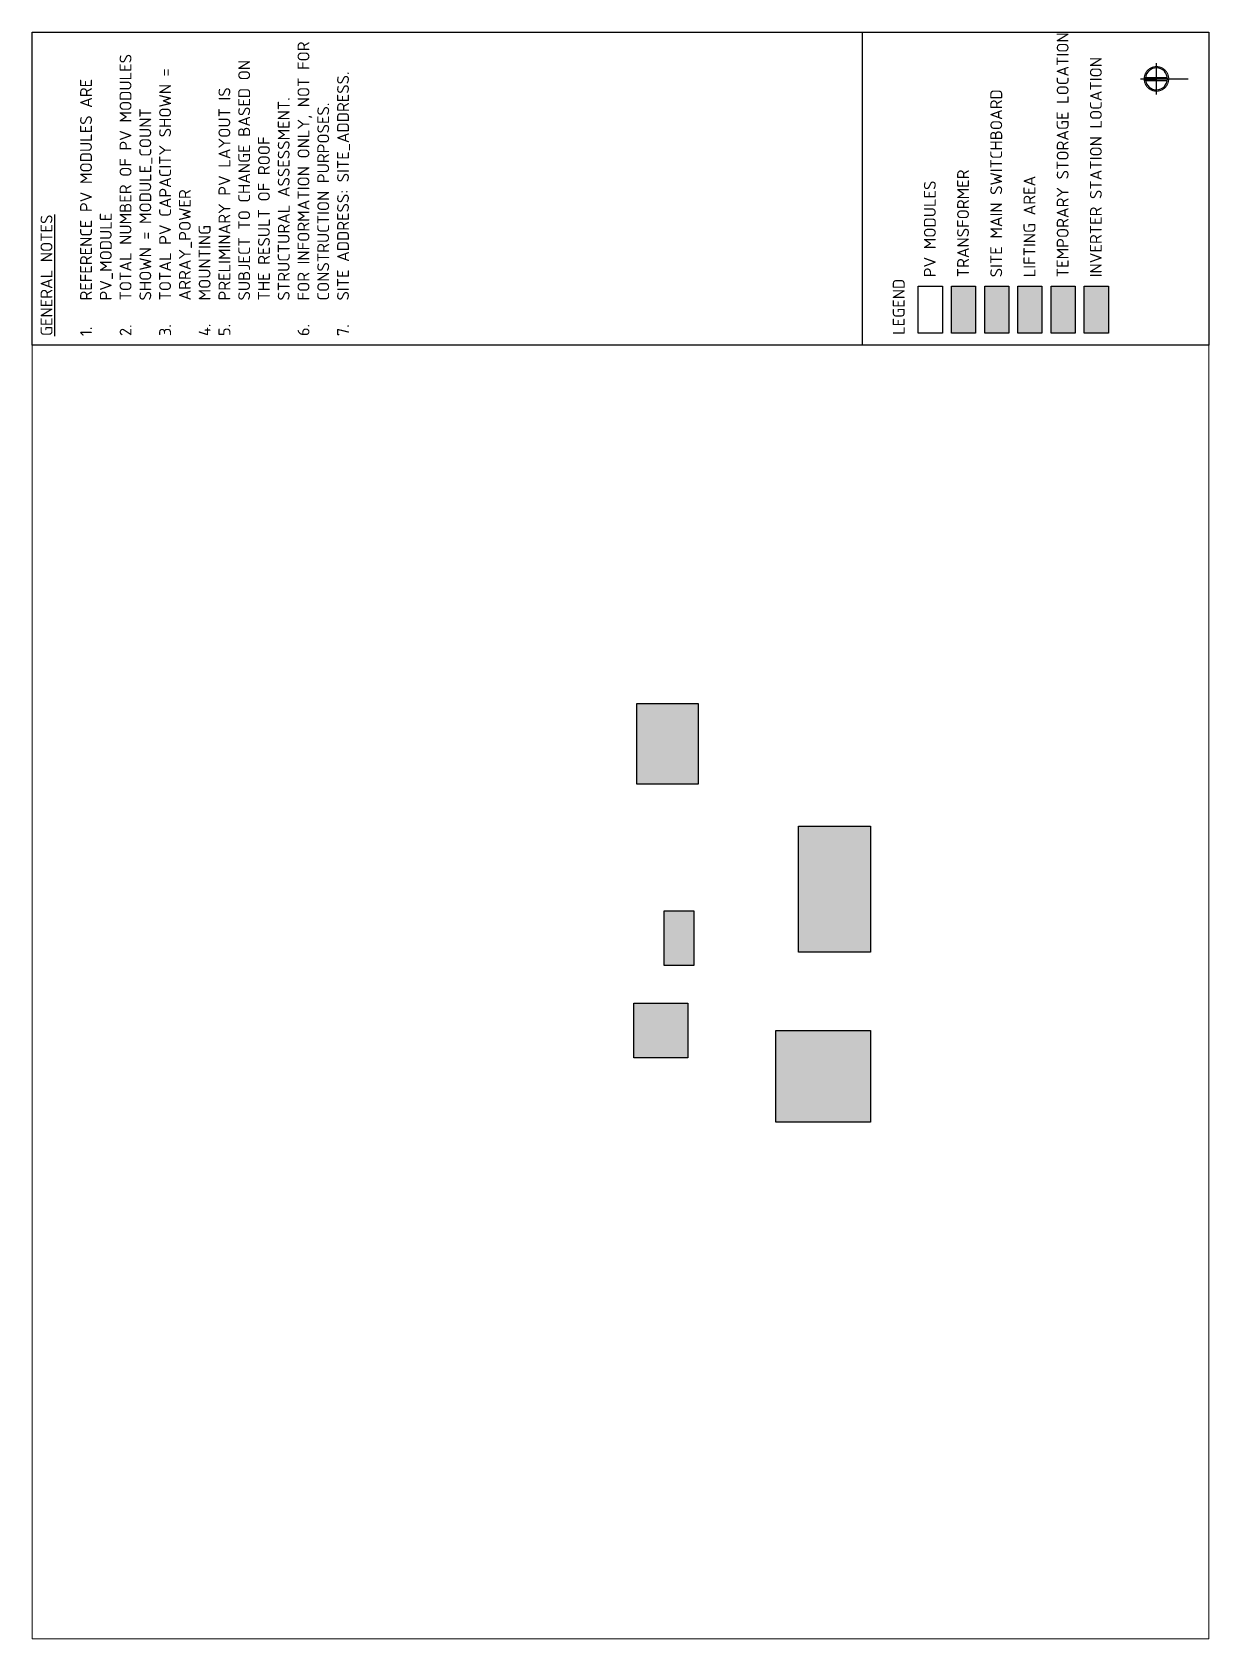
# Paper-space layout 'PRELIM LAYOUT' of a CAD drawing. Extents: x 0 to 248, y 0 to 339.
# The model-space entities are those that its viewports show. They can reach past a viewport. Long polylines and large blocks are cut down to what shows.
import ezdxf

# ---------------------------------------------------------------- set-up
doc = ezdxf.new("R2010")
doc.units = 0
doc.header["$MEASUREMENT"] = 0
doc.layers.add('01 EDGE ZONE', color=8, linetype='Continuous', lineweight=18)
for name, color, linetype in [('LOCATION_INVERTER', 1, 'Continuous'), ('LOCATION_LIFT', 6, 'Continuous'), ('LOCATION_MSB', 30, 'Continuous'), ('LOCATION_STORAGE', 2, 'Continuous'), ('LOCATION_TX', 3, 'Continuous'), ('NORTH ARROW', 250, 'Continuous'), ('PANELS', 5, 'Continuous'), ('TITLETXT', 7, 'Continuous')]:
    doc.layers.add(name, color=color, linetype=linetype)
doc.styles.add('VERDIA', font='isocpeur.ttf')

# ---------------------------------------------------------------- blocks, each defined once
blk = doc.blocks.new('Ceco.NET-Symbols-North-Arrows-Tm-2')
at = {"layer": 'NORTH ARROW'}
for p, q in [((-0.032, 0.923), (-0.032, 0.437)), ((-0.016, 0.914), (-0.016, 0.666)), ((0, 1), (0, 0)), ((0.016, 0.914), (0.016, 0.666)), ((0.032, 0.923), (0.032, 0.437)), ((-0.331, 0.666), (0.331, 0.666))]:
    blk.add_line(p, q, dxfattribs=at)
at = {"layer": 'NORTH ARROW', "const_width": 0.0221}
blk.add_lwpolyline([(-0.259, 0.666, 1), (0.259, 0.666, 1)], format="xyb", close=True, dxfattribs=at)
at = {"layer": 'NORTH ARROW'}
blk.add_arc((0, 0.666), 0.232, 94.0608, 85.9392, dxfattribs=at)
blk.add_solid([(-0.016, 0.666), (0.016, 0.666), (-0.016, 0.914), (0.016, 0.914)], dxfattribs=at)

msp = doc.modelspace()

# ---------------------------------------------------------------- hatches: boundary and pattern name
at = {"layer": 'LOCATION_INVERTER', "lineweight": 30, "transparency": 33554559}
h = msp.add_hatch(color=256, dxfattribs=at)
h.dxf.hatch_style = 1
h.paths.add_polyline_path([(5453, -7280), (5444, -4488), (2626, -4488), (2635, -7280)])
at = {"layer": 'LOCATION_LIFT', "lineweight": 30, "transparency": 33554559}
h = msp.add_hatch(color=256, dxfattribs=at)
h.dxf.hatch_style = 1
h.paths.add_polyline_path([(8072, -12981), (8072, -16708), (14582, -16708), (14582, -12981)])
at = {"layer": 'LOCATION_MSB', "lineweight": 30, "transparency": 33554559}
h = msp.add_hatch(color=256, dxfattribs=at)
h.dxf.hatch_style = 1
h.paths.add_polyline_path([(7392, -6055), (7392, -7580), (10211, -7580), (10211, -6055)])
at = {"layer": 'LOCATION_STORAGE', "lineweight": 30, "transparency": 33554559}
h = msp.add_hatch(color=256, dxfattribs=at)
h.dxf.hatch_style = 1
h.paths.add_polyline_path([(4039, -11821), (-685, -11821), (-685, -16708), (4039, -16708)])
at = {"layer": 'LOCATION_TX', "lineweight": 30, "transparency": 33554559}
h = msp.add_hatch(color=256, dxfattribs=at)
h.dxf.hatch_style = 1
h.paths.add_polyline_path([(16753, -7807), (20916, -7807), (20916, -4649), (16753, -4649)])

# ---------------------------------------------------------------- linework, layer by layer
at = {"layer": 'LOCATION_INVERTER', "lineweight": 30}
msp.add_lwpolyline([(2626, -4488), (5444, -4488), (5453, -7280), (2635, -7280)], close=True, dxfattribs=at)
at = {"layer": 'LOCATION_LIFT', "lineweight": 30}
msp.add_lwpolyline([(8072, -12981), (14582, -12981), (14582, -16708), (8072, -16708)], close=True, dxfattribs=at)
at = {"layer": 'LOCATION_MSB', "lineweight": 30}
msp.add_lwpolyline([(7392, -6055), (10211, -6055), (10211, -7580), (7392, -7580)], close=True, dxfattribs=at)
at = {"layer": 'LOCATION_STORAGE', "lineweight": 30}
msp.add_lwpolyline([(-685, -11821), (4039, -11821), (4039, -16708), (-685, -16708)], close=True, dxfattribs=at)
at = {"layer": 'LOCATION_TX', "lineweight": 30}
msp.add_lwpolyline([(16753, -4649), (20916, -4649), (20916, -7807), (16753, -7807)], close=True, dxfattribs=at)

psp = doc.layouts.new('PRELIM LAYOUT')

# ---------------------------------------------------------------- hatches: boundary and pattern name
at = {"layer": 'LOCATION_INVERTER', "lineweight": 30, "transparency": 33554559}
h = psp.add_hatch(color=256, dxfattribs=at)
h.dxf.hatch_style = 1
h.paths.add_polyline_path([(221.81, 275.23), (226.89, 275.23), (226.89, 285.1), (221.81, 285.1)])
at = {"layer": 'LOCATION_LIFT', "lineweight": 30, "transparency": 33554559}
h = psp.add_hatch(color=256, dxfattribs=at)
h.dxf.hatch_style = 1
h.paths.add_polyline_path([(207.81, 275.23), (212.89, 275.23), (212.89, 285.1), (207.81, 285.1)])
at = {"layer": 'LOCATION_MSB', "lineweight": 30, "transparency": 33554559}
h = psp.add_hatch(color=256, dxfattribs=at)
h.dxf.hatch_style = 1
h.paths.add_polyline_path([(200.81, 275.23), (205.89, 275.23), (205.89, 285.1), (200.81, 285.1)])
at = {"layer": 'LOCATION_STORAGE', "lineweight": 30, "transparency": 33554559}
h = psp.add_hatch(color=256, dxfattribs=at)
h.dxf.hatch_style = 1
h.paths.add_polyline_path([(214.81, 275.23), (219.89, 275.23), (219.89, 285.1), (214.81, 285.1)])
at = {"layer": 'LOCATION_TX', "lineweight": 30, "transparency": 33554559}
h = psp.add_hatch(color=256, dxfattribs=at)
h.dxf.hatch_style = 1
h.paths.add_polyline_path([(193.81, 275.23), (198.89, 275.23), (198.89, 285.1), (193.81, 285.1)])

# ---------------------------------------------------------------- linework, layer by layer
psp.add_lwpolyline([(0, 272.66), (0, 338.66), (248.07, 338.66), (248.07, 272.66)], close=True)
at = {"layer": 'LOCATION_INVERTER'}
psp.add_lwpolyline([(221.81, 275.23), (221.81, 285.1), (226.89, 285.1), (226.89, 275.23)], close=True, dxfattribs=at)
at = {"layer": 'LOCATION_LIFT'}
psp.add_lwpolyline([(207.81, 275.23), (207.81, 285.1), (212.89, 285.1), (212.89, 275.23)], close=True, dxfattribs=at)
at = {"layer": 'LOCATION_MSB'}
psp.add_lwpolyline([(200.81, 275.23), (200.81, 285.1), (205.89, 285.1), (205.89, 275.23)], close=True, dxfattribs=at)
at = {"layer": 'LOCATION_STORAGE'}
psp.add_lwpolyline([(214.81, 275.23), (214.81, 285.1), (219.89, 285.1), (219.89, 275.23)], close=True, dxfattribs=at)
at = {"layer": 'LOCATION_TX'}
psp.add_lwpolyline([(193.81, 275.23), (193.81, 285.1), (198.89, 285.1), (198.89, 275.23)], close=True, dxfattribs=at)
at = {"layer": 'PANELS'}
psp.add_lwpolyline([(186.81, 275.23), (186.81, 285.1), (191.89, 285.1), (191.89, 275.23)], close=True, dxfattribs=at)
at = {"layer": 'TITLETXT'}
for points in [[(248.07, 338.67), (248.07, 272.66), (175.02, 272.67), (175.02, 338.67)], [(248.07, 338.67), (248.07, 272.66), (0.01, 272.66), (0, 338.66)]]:
    psp.add_lwpolyline(points, close=True, dxfattribs=at)

# ---------------------------------------------------------------- block references
at = {"layer": 'NORTH ARROW', "xscale": 10, "yscale": 10, "zscale": 10, "rotation": 90}
psp.add_blockref('Ceco.NET-Symbols-North-Arrows-Tm-2', (243.68, 328.82), dxfattribs=at)

# ---------------------------------------------------------------- texts
at = {"layer": 'TITLETXT', "style": 'VERDIA'}
for s, p in [('TEMPORARY STORAGE LOCATION', (218.5, 287)), ('INVERTER STATION LOCATION', (225.5, 287)), ('SITE MAIN SWITCHBOARD', (204.5, 287)), ('TRANSFORMER', (197.5, 287)), ('LIFTING AREA', (211.5, 287)), ('PV MODULES', (190.5, 287)), ('LEGEND', (183.94, 274.86))]:
    psp.add_text(s, height=2.5, rotation=90, dxfattribs=at).set_placement(p)
at = {"layer": 'TITLETXT', "insert": (1.78, 274.61), "char_height": 2.5, "attachment_point": 1, "rotation": 90, "style": 'VERDIA'}
psp.add_mtext_dynamic_manual_height_columns('\\pxsm1;{\\LGENERAL NOTES\\P}\\P\\pi-3,l3,t3;1.^IREFERENCE PV MODULES ARE PV_MODULE\\P2.^ITOTAL NUMBER OF PV MODULES SHOWN = MODULE_COUNT\\P3.^ITOTAL PV CAPACITY SHOWN = ARRAY_POWER\\P4.^IMOUNTING\\P5.^IPRELIMINARY PV LAYOUT IS SUBJECT TO CHANGE BASED ON THE RESULT OF ROOF STRUCTURAL ASSESSMENT.\\P6.^IFOR INFORMATION ONLY, NOT FOR CONSTRUCTION PURPOSES.\\P7.^ISITE ADDRESS: SITE_ADDRESS.', width=62.5605, gutter_width=12.5, heights=[83.09], dxfattribs=at)

# ---------------------------------------------------------------- viewports
at = {"layer": '01 EDGE ZONE', "lineweight": 30, "view_twist_angle": 90}
psp.add_viewport(center=(124.04, 136.33), size=(248.07, 272.662), view_center_point=(3803.97, 6020.52), view_height=66735.231, dxfattribs=at)

doc.saveas('drawing.dxf')
